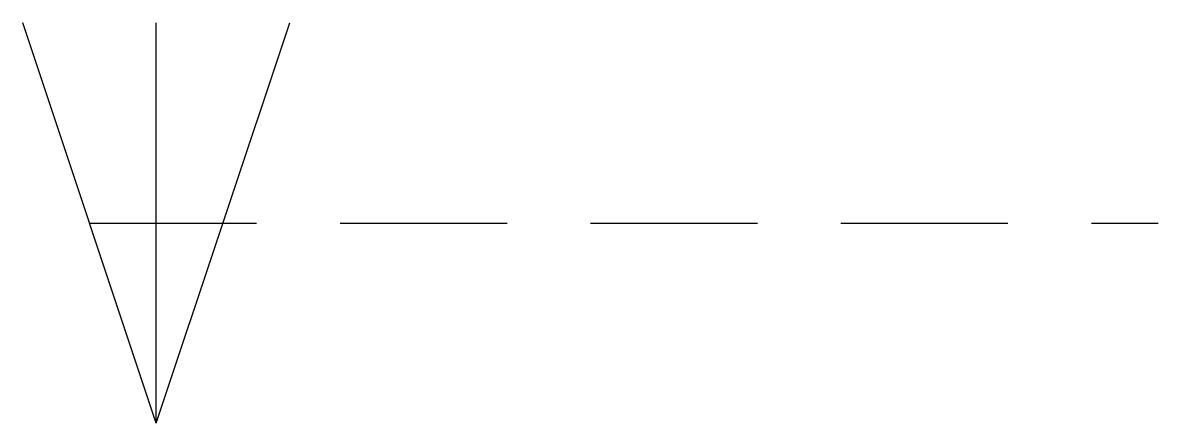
# Model space of a CAD drawing. Extents: x 361.5 to 370, y 1368.5 to 1371.5.
import ezdxf

# ---------------------------------------------------------------- set-up
doc = ezdxf.new("R2010")
doc.units = 0
doc.header["$LTSCALE"] = 10
doc.header["$MEASUREMENT"] = 0
doc.linetypes.add('DASHEDX2', pattern=[1.5, 1, -0.5])
doc.layers.get('0').update_dxf_attribs({"linetype": 'CONTINUOUS'})

msp = doc.modelspace()

# ---------------------------------------------------------------- linework, layer by layer
for points in [[(362.5, 1368.5), (361.5, 1371.5)], [(362.5, 1368.5), (362.5, 1371.5)], [(362.5, 1368.5), (363.5, 1371.5)]]:
    msp.add_lwpolyline(points)
at = {"linetype": 'DASHEDX2', "ltscale": 0.125}
msp.add_lwpolyline([(362, 1370), (370, 1370)], dxfattribs=at)

doc.saveas('drawing.dxf')
